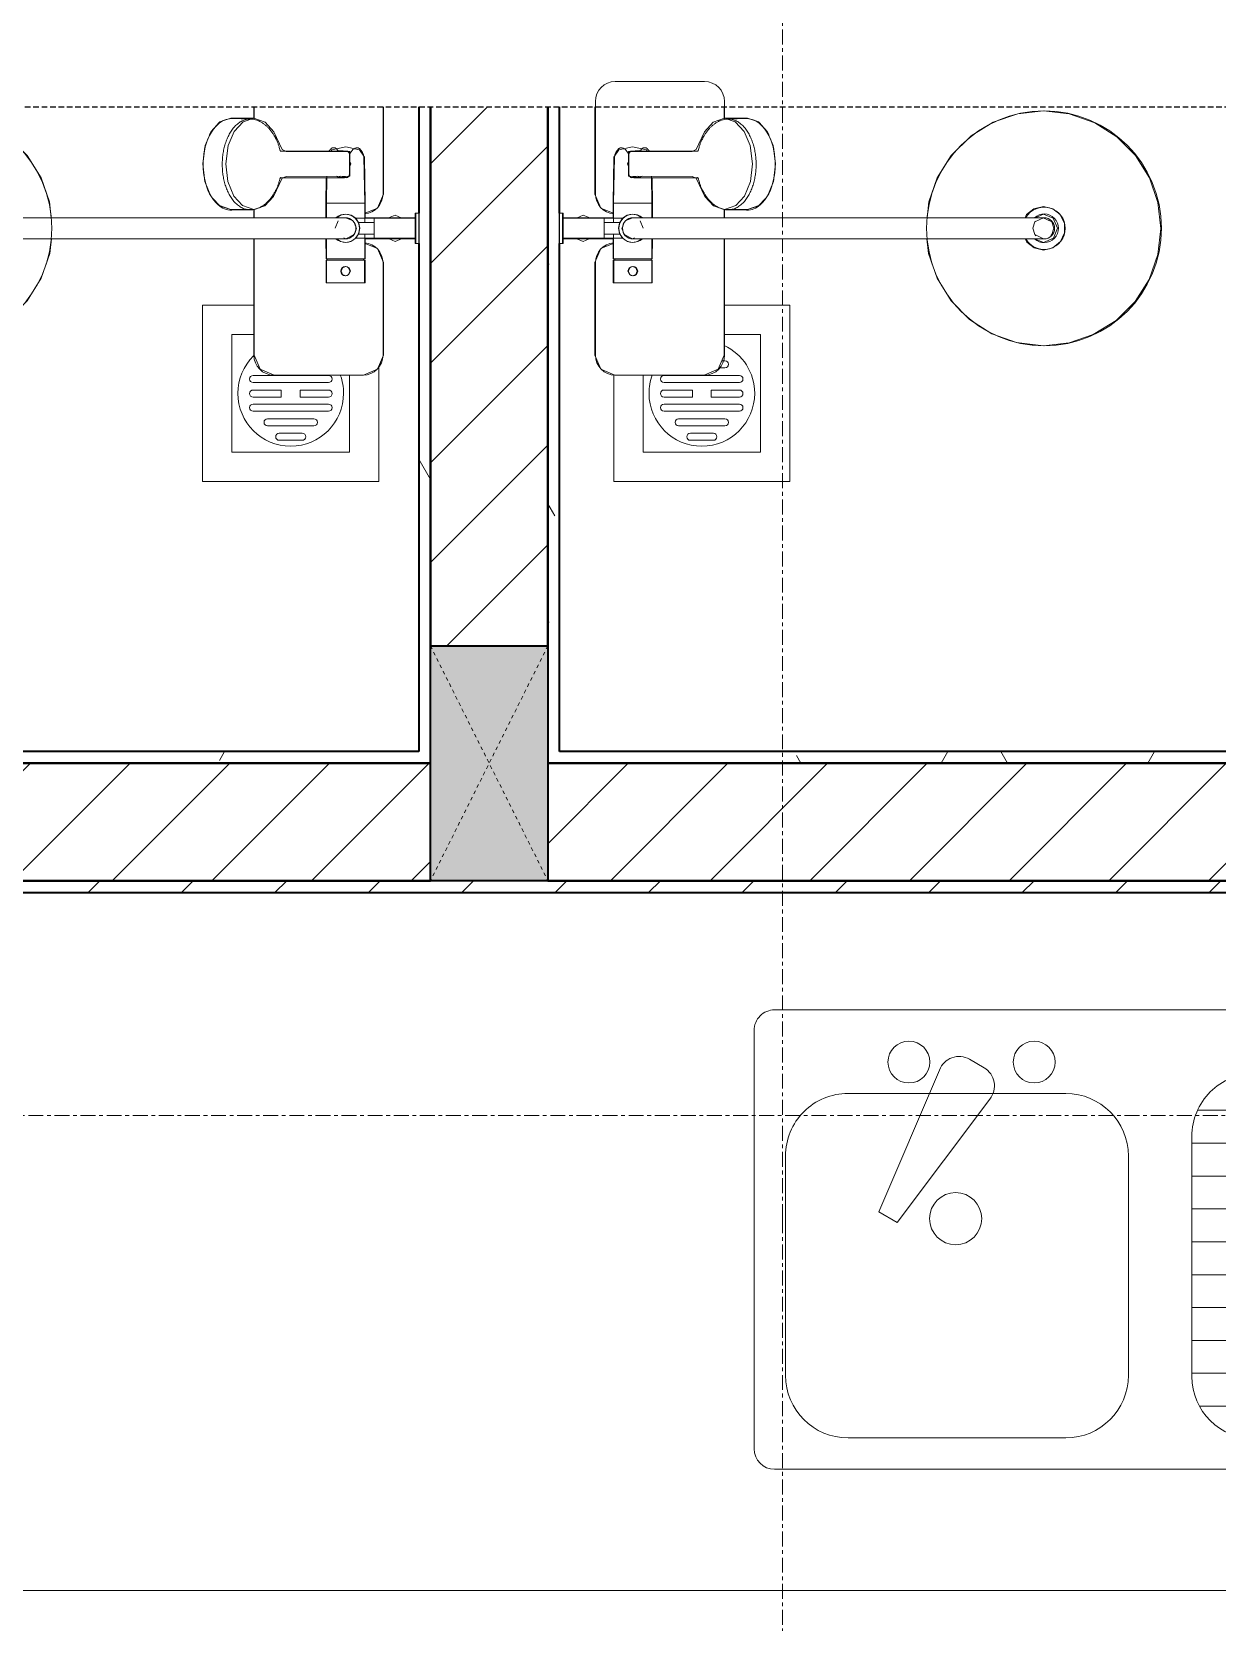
# Model space of a CAD drawing. Header units: millimetres. Extents: x 42313 to 135642, y -5392 to 75500.
# Drawn here: x 77156 to 78166, y 72606 to 73960 of the extents above; entities that cross this region are included whole.
import ezdxf

# ---------------------------------------------------------------- set-up
doc = ezdxf.new("R2010")
doc.units = ezdxf.units.MM
for name, pattern in [('Dash', [6, 3, -3]), ('Dash - Tight', [4.5, 3, -1.5]), ('Grid Line', [22.225, 12.7, -3.175, 3.175, -3.175]), ('Hidden', [7.14375, 4.7625, -2.38125])]:
    doc.linetypes.add(name, pattern=pattern)
for name, color, linetype, lineweight in [('0-2', 90, 'Continuous', 5), ('A-DETL-GENF-2', 92, 'Dash - Tight', 18), ('A-DETL-GENF-3', 92, 'Hidden', 25), ('A-WALL-2', 250, 'Continuous', 35), ('A-WALL-PATT-1', 7, 'Continuous', 18), ('A-WALL-PATT-3', 9, 'Continuous', 18), ('I-FURN', 30, 'Continuous', 18), ('I-FURN-1', 253, 'Continuous', 18), ('I-WALL-1', 250, 'Continuous', 35), ('M-EQPM', 50, 'Continuous', 18), ('M-EQPM-1', 7, 'Continuous', 18), ('P-SANR-FIXT', 6, 'Continuous', 18), ('S-COLS', 52, 'Continuous', 18), ('S-COLS-1', 9, 'Continuous', 18), ('S-COLS-2', 250, 'Continuous', 35), ('S-COLS-HDLN-1', 7, 'Dash', 18), ('S-GRID-1', 1, 'Grid Line', 9)]:
    doc.layers.add(name, color=color, linetype=linetype, lineweight=lineweight)
pattern_1 = [(0, (0, 0), (304.8, 76.2), [25.146, -203.454, 25.146, -203.454, -1219.2]), (0, (0, 0), (304.8, 76.2), [-457.2, 25.146, -432.054, 25.146, -203.454, -533.4]), (0, (0, 0), (304.8, 76.2), [-1143, 25.146, -127.254, 25.146, -355.854]), (120, (114.3, 38.1), (-218.391136, 225.86454), [25.146, -203.454, 25.146, -203.454, -1219.2]), (120, (114.3, 38.1), (-218.391136, 225.86454), [-457.2, 25.146, -432.054, 25.146, -203.454, -533.4]), (120, (114.3, 38.1), (-218.391136, 225.86454), [-1143, 25.146, -127.254, 25.146, -355.854]), (240, (152.4, 190.5), (-86.408864, -302.06454), [25.146, -203.454, 25.146, -203.454, -1219.2]), (240, (152.4, 190.5), (-86.408864, -302.06454), [-457.2, 25.146, -432.054, 25.146, -203.454, -533.4]), (240, (152.4, 190.5), (-86.408864, -302.06454), [-1143, 25.146, -127.254, 25.146, -355.854])]
pattern_2 = [(45, (0, 0), (-42.426407, 42.426407), [])]

# ---------------------------------------------------------------- blocks, each defined once
blk = doc.blocks.new('HE BEP A1 - HE BEP A 2-944694-TKCS_RAMP DỐC 1 - MẶT BẰNG TẦNG 1')
at = {"layer": 'I-FURN'}
for p, q in [((3700, 0), (662.4, 0)), ((1706.9, -103.2), (862.4, -103.2)), ((1724.4, -476.9), (1724.4, -120.7)), ((1459, -129.9), (1644.4, -129.9)), ((877.9, -156.9), (1345.2, -156.9)), ((871.5, -184.9), (1351.6, -184.9)), ((1351.6, -182.3), (1351.6, -386.8)), ((1405.6, -369.9), (1405.6, -183.2)), ((1697.8, -183.2), (1697.8, -369.9)), ((871.5, -212.9), (1351.6, -212.9)), ((871.5, -240.9), (1351.6, -240.9)), ((871.5, -268.9), (1351.6, -268.9)), ((871.5, -296.9), (1351.6, -296.9)), ((871.5, -324.9), (1351.6, -324.9)), ((1602.7, -313.4), (1523.8, -418.4)), ((1566.6, -443.1), (1618.1, -322.3)), ((1618.1, -322.3), (1602.7, -313.4)), ((871.5, -352.9), (1351.6, -352.9)), ((871.5, -380.9), (1351.6, -380.9)), ((876.4, -408.9), (1346.8, -408.9)), ((1644.4, -423.2), (1459, -423.2)), ((1541.1, -452.3), (1528.6, -445.1)), ((862.4, -494.4), (1706.9, -494.4))]:
    blk.add_line(p, q, dxfattribs=at)
for centre, radius in [((1552.8, -316.6), 22.2), ((1485.9, -449.9), 17.8), ((1592.6, -449.9), 17.8)]:
    blk.add_circle(centre, radius, dxfattribs=at)
for centre, radius, start, end in [((1706.9, -120.7), 17.5, 0, 90), ((1298.3, -182.3), 53.3, 0, 90), ((1459, -183.2), 53.3, 90, 180), ((1644.4, -183.2), 53.3, 0, 90), ((1459, -369.9), 53.3, 180, 270), ((1644.4, -369.9), 53.3, 270, 0), ((1298.3, -386.8), 53.3, 270, 0), ((1537.5, -429.7), 17.8, 140.5382, 240.0479), ((1549.9, -436.9), 17.8, 240.0479, 339.4621), ((1706.9, -476.9), 17.5, 270, 0)]:
    blk.add_arc(centre, radius, start, end, dxfattribs=at)
at = {"layer": 'I-FURN-1'}
blk.add_line((0, 0), (3700, 0), dxfattribs=at)
blk = doc.blocks.new('93925000_0001 - 93925000_top_dwg_93925000_T-V26-TKCS_RAMP DỐC 1 - MẶT BẰNG TẦNG 1')
at = {"layer": 'P-SANR-FIXT'}
for p, q in [((-29.3, -30.4), (-108, -30.4)), ((29.3, -30.4), (103.4, -30.4)), ((-125, -47.4), (-125, -123.4)), ((-46.3, -78.4), (-46.3, -46.7)), ((-27.2, -47.1), (-26.1, -47.1)), ((21.5, -45.9), (60.6, -46.7)), ((-9, -412.5), (-9, -62.5)), ((9, -62.5), (9, -412.5)), ((43, -64.7), (43, -117.7)), ((65.8, -117.7), (65.8, -64.7)), ((-27.2, -77.9), (-26.1, -77.9)), ((43, -78.7), (21.5, -79.2)), ((42.7, -117.9), (42.7, -117.9)), ((43.2, -117.6), (43.2, -117.5)), ((65.6, -117.5), (65.6, -117.6)), ((66.1, -117.9), (66.1, -117.9)), ((-108, -140.4), (-9, -140.4)), ((9, -140.4), (16.1, -140.4)), ((15.4, -159.1), (15.8, -143.3)), ((103.4, -140.4), (92.7, -140.4)), ((93, -143.3), (93.4, -159.1))]:
    blk.add_line(p, q, dxfattribs=at)
at = {"layer": 'P-SANR-FIXT', "flags": 128}
for points in [[(-45.8, -46.1), (-27.2, -46.1), (-27.2, -78.9), (-45.8, -78.9)], [(-26.1, -46), (-26.1, -78.9), (-9, -79)], [(21.5, -47.4), (21.5, -79.1), (9, -79)]]:
    blk.add_lwpolyline(points, dxfattribs=at)
at = {"layer": 'P-SANR-FIXT'}
for centre, radius in [((-36.5, -62.5), 3.95), ((0, -412.5), 100)]:
    blk.add_circle(centre, radius, dxfattribs=at)
for centre, radius, start, end in [((-108, -47.4), 17, 90, 180), ((-29.3, -47.4), 17, 4.7626, 90), ((29.3, -47.4), 17, 90, 175.2374), ((-45.8, -46.6), 0.5, 90, 180), ((0, -62.5), 12, 318.5904, 221.4096), ((0, -62.5), 9, 90, 180.0008), ((0, -62.5), 9, 360, 90), ((59.7, -57.1), 10.5, 38.6491, 85.492), ((45.7, -61.8), 2.59, 155.1929, 175.7071), ((45.9, -61.8), 2.75, 130.8294, 155.1929), ((46.1, -62.1), 3.08, 110.5459, 130.8294), ((54.4, -334.8), 275.9, 88.2683, 91.7343), ((-11.1, -67.1), 76.9, 1.7693, 4.1075), ((-45.8, -78.4), 0.5, 180, 270), ((65.2, -72.4), 3.46, 323.2522, 79.3541), ((51, -158.7), 41.5, 117.0276, 119.7085), ((52.2, -161.1), 44.1, 113.3199, 117.0258), ((51.7, -159.9), 42.8, 109.7779, 113.2977), ((52.5, -162.2), 45.2, 106.1472, 109.7766), ((53.2, -164.5), 47.7, 103.9355, 106.1665), ((39.1, -108.2), 10.4, 284.3956, 285.5116), ((40.8, -114.2), 4.19, 285.5116, 289.9665), ((40.2, -112.5), 6, 289.9665, 292.7061), ((41.4, -115.3), 2.96, 292.7061, 296.5405), ((41.3, -115.1), 3.16, 296.9591, 300.8286), ((41.8, -115.8), 2.26, 300.8286, 305.287), ((42.1, -116.4), 1.64, 305.287, 309.9326), ((42.6, -116.9), 0.906, 309.9326, 315.24), ((66.5, -116.6), 1.39, 229.6335, 235.1234), ((66.3, -116.8), 1.08, 225.1702, 229.6335), ((67.3, -115.4), 2.79, 235.1234, 238.7439), ((67.2, -115.6), 2.6, 238.7439, 243.4573), ((67.8, -114.4), 3.89, 243.9189, 246.8313), ((68.1, -113.8), 4.52, 246.843, 250.4792), ((68.3, -113.2), 5.24, 250.478, 254.0406), ((68.5, -112.7), 5.75, 254.0357, 256.0561), ((55.4, -165.2), 48.4, 73.8659, 76.0481), ((56.2, -162.4), 45.5, 70.241, 73.86), ((57.4, -159.2), 42.1, 66.6693, 70.2637), ((56.5, -161.3), 44.3, 62.9815, 66.6728), ((58, -158.4), 41.1, 60.2783, 62.9855), ((-108, -123.4), 17, 180, 270), ((37.1, -144.9), 21.6, 151.4775, 157.9654), ((39.3, -146.1), 24, 145.4892, 151.4815), ((41.5, -147.6), 26.8, 139.9517, 145.4927), ((43.6, -149.4), 29.5, 134.7867, 139.9744), ((46.2, -152), 33.2, 130.0223, 134.7808), ((47.7, -153.8), 35.5, 125.4414, 130.0144), ((49.9, -156.8), 39.2, 121.1773, 125.4365), ((50.6, -157.9), 40.5, 119.697, 121.1761), ((57.7, -158.9), 41.7, 58.8444, 60.2824), ((59.2, -156.4), 38.7, 54.5377, 58.8482), ((60.9, -154), 35.8, 50.0034, 54.5405), ((62.8, -151.7), 32.8, 45.1921, 50.0042), ((65, -149.6), 29.8, 40.0487, 45.1896), ((87.6, -128.4), 1.5, 180, 187.5386), ((87.6, -128.4), 1.5, 258.6057, 270), ((67.2, -147.7), 26.8, 34.5125, 40.0422), ((69.4, -146.2), 24.2, 28.5363, 34.4919), ((73.8, -143.9), 19.2, 21.6374, 28.9183), ((32.6, -143.6), 16.9, 172.414, 179.1297), ((33.7, -143.7), 17.9, 164.9525, 172.4168), ((35.2, -144.2), 19.5, 157.9614, 164.9563), ((71.2, -145), 22.1, 15.4436, 21.6374), ((76.8, -143.4), 16.2, 7.1859, 15.4436), ((73.9, -143.8), 19.1, 1.2699, 7.1859), ((32.7, -159), 17.3, 181.3198, 222.2619), ((76, -159), 17.4, 317.3098, 358.6393), ((54.2, -123), 60.6, 259.1395, 270.1494), ((54.2, -119.5), 64.1, 270.1494, 280.3637), ((0, -412.5), 18, 120.2491, 59.7509), ((0, -412.5), 12.2, 137.7946, 42.2054), ((0, -412.5), 9, 180, 0)]:
    blk.add_arc(centre, radius, start, end, dxfattribs=at)
for points, degree in [([(-12.9, 0), (-12.9, -1.5), (-12.9, -3)], 2), ([(12.9, 0), (0, 0), (-12.8, 0)], 2), ([(12.8, 0), (12.9, 0), (12.9, 0)], 2), ([(12.9, 0), (12.9, -1.5), (12.9, -3)], 2), ([(-12.9, -3), (0, -3), (12.8, -3)], 2), ([(-12.8, -3), (-12.9, -3), (-12.9, -3)], 2), ([(-8.5, -3.8), (-8.5, -20.9), (-8.5, -38)], 2), ([(8.5, -3.8), (8.5, -20.9), (8.5, -38)], 2), ([(-8.5, -38), (0, -38), (8.5, -38)], 2), ([(-5, -38), (-5, -44.8), (-5, -51.6)], 2), ([(5, -38), (5, -44.8), (5, -51.6)], 2), ([(-5, -46), (-15.5, -46), (-26.1, -46)], 2), ([(5, -46), (13.3, -46), (21.5, -46)], 2), ([(43.2, -61.6), (43.1, -62.2), (43.3, -62.8), (43, -63.5), (43, -64.1), (43, -64.7)], 5), ([(46.1, -59), (45.8, -59), (45.6, -59), (45.4, -59.1), (45.2, -59.1), (45, -59.2)], 5), ([(65.6, -61.6), (65.6, -60.8), (65.5, -60), (64.3, -59), (63.5, -59), (62.7, -59)], 5), ([(42.8, -182.5), (33, -180.6), (24.7, -176.4), (19.9, -170.7)], 3), ([(88.8, -170.8), (83.9, -176.5), (75.6, -180.7), (65.8, -182.5)], 3)]:
    blk.add_open_spline(points, degree=degree, dxfattribs=at)
for points, weights in [([(-9.3, -3), (-8.5, -3), (-8.5, -3.8)], [1, 0.707106775639, 1]), ([(9.3, -3), (8.5, -3), (8.5, -3.8)], [1, 0.707106765177, 1]), ([(21.5, -45.9), (21.5, -45.7), (21.5, -47.4)], [0.874147445041, 0.908470869121, 1]), ([(67.9, -74.4), (66.9, -75.7), (65.8, -76.4)], [1, 0.991614392871, 1]), ([(54.4, -167.3), (15.8, -167.3), (15.8, -143.6)], [1, 0.707106781187, 1]), ([(93, -143.6), (93, -167.3), (54.4, -167.3)], [1, 0.707106781187, 1])]:
    blk.add_rational_spline(points, weights, degree=2, dxfattribs=at)
blk.add_open_spline([(68, -50.6), (68.4, -51.1), (68.6, -51.7), (68.7, -53.5), (68.2, -54.7), (66.1, -57), (64.6, -58.1), (62.7, -59)], degree=3, knots=[0.3623591, 0.3623591, 0.3623591, 0.3623591, 0.4991435, 0.4991435, 0.7494159, 0.7494159, 0.9564651, 0.9564651, 0.9564651, 0.9564651], dxfattribs=at)
blk = doc.blocks.new('93925000_0001 - 93925000_top_dwg-V27-TKCS_RAMP DỐC 1 - MẶT BẰNG TẦNG 1')
blk.add_blockref('93925000_0001 - 93925000_top_dwg_93925000_T-V26-TKCS_RAMP DỐC 1 - MẶT BẰNG TẦNG 1', (0, 0))
blk = doc.blocks.new('93925000_0001 - 93925000_3D_low_dwg-V28-TKCS_RAMP DỐC 1 - MẶT BẰNG TẦNG 1')
at = {"layer": 'P-SANR-FIXT'}
for p, q in [((-13, 0.4), (-12.1, 0.4)), ((-13, 0.4), (-12.1, 0.4)), ((-13, -2.4), (-13, 0.4)), ((-12.1, 0.4), (-9.1, 0.4)), ((-9.1, 0.4), (-5, 0.4)), ((-5, 0.4), (0, 0.4)), ((0, 0.4), (5.1, 0.4)), ((5.1, 0.4), (9, 0.4)), ((9, 0.4), (12, 0.4)), ((12, 0.4), (13, 0.4)), ((13, 0.4), (12, 0.4)), ((13, -2.4), (13, 0.4)), ((-12.1, -2.4), (-13, -2.4)), ((-13, -2.4), (-12.1, -2.4)), ((-9.1, -2.4), (-12.1, -2.4)), ((-5, -2.4), (-9.1, -2.4)), ((-8.9, -45.6), (-8.9, -2.4)), ((-8.5, -53.6), (-8.5, -2.4)), ((0, -2.4), (-5, -2.4)), ((5.1, -2.4), (0, -2.4)), ((5.1, -2.4), (9, -2.4)), ((8.5, -2.4), (8.5, -53.6)), ((8.9, -2.4), (8.9, -45.6)), ((9, -2.4), (12, -2.4)), ((13, -2.4), (11.6, -2.4)), ((12, -2.4), (13, -2.4)), ((-11.1, -20.1), (-8.9, -14.6)), ((-8.9, -25.2), (-11.1, -20.1)), ((11.1, -20.1), (8.9, -15)), ((8.9, -25.6), (11.1, -20.1)), ((-125, -47), (-120, -35)), ((-120, -35), (-125, -47)), ((-120, -35), (-108, -30)), ((-108, -30), (-120, -35)), ((-108, -30), (-29.2, -30)), ((-29.2, -30), (-108, -30)), ((-29.2, -30), (-17.2, -35)), ((-17.2, -35), (-29.2, -30)), ((-17.2, -35), (-12.8, -45.6)), ((-12.8, -45.6), (-17.2, -35)), ((17.2, -35), (12.8, -45.6)), ((12.8, -45.6), (17.2, -35)), ((17.2, -35), (29.2, -30)), ((17.2, -35), (29.2, -30)), ((29.2, -30), (103.4, -30)), ((103.4, -30), (29.2, -30)), ((-125, -123), (-125, -47)), ((-125, -47), (-125, -123)), ((-46.3, -45.7), (-27.2, -45.6)), ((-46.3, -46.9), (-46.3, -45.7)), ((-46.3, -45.7), (-46.3, -46.9)), ((-46.3, -50.5), (-46.3, -46.9)), ((-46.3, -50.5), (-46.3, -56.1)), ((-27.2, -46.8), (-27.2, -45.6)), ((-27.2, -46.8), (-27.2, -50.4)), ((-27.2, -56), (-27.2, -50.4)), ((-26.1, -46.8), (-26.1, -45.6)), ((-8.5, -45.6), (-26.1, -45.6)), ((-26.1, -46.8), (-26.1, -50.4)), ((-26.1, -56), (-26.1, -50.4)), ((-8.5, -53.6), (-11.2, -57.7)), ((-8.5, -53.6), (-11.2, -57.7)), ((-4.4, -50.9), (-8.5, -53.6)), ((-4.4, -50.9), (-8.5, -53.6)), ((0, -53.1), (-5.4, -54.9)), ((-4.6, -51), (-4.4, -50.9)), ((0, -50.1), (-4.4, -50.9)), ((4.4, -50.9), (0, -50.1)), ((2.9, -54.3), (0, -53.1)), ((4.4, -50.9), (4.6, -51)), ((4.4, -50.9), (8.5, -53.6)), ((4.4, -50.9), (8.5, -53.6)), ((21.5, -45.6), (8.5, -45.6)), ((11.1, -57.5), (8.5, -53.6)), ((11.2, -57.7), (8.5, -53.6)), ((11.2, -57.7), (8.5, -53.6)), ((21.5, -45.6), (60.6, -46.1)), ((21.5, -46.8), (21.5, -45.6)), ((21.5, -46.8), (21.5, -50.4)), ((21.5, -56), (21.5, -50.4)), ((60.6, -46.1), (66.7, -50.3)), ((66.7, -50.3), (69.5, -62.1)), ((-46.3, -56.1), (-46.3, -62.1)), ((-46.3, -68.1), (-46.3, -62.1)), ((-40.5, -62.1), (-39.4, -59.4)), ((-40.5, -62.1), (-39.3, -64.9)), ((-36.6, -58.1), (-39.4, -59.4)), ((-36.5, -66.1), (-39.3, -64.9)), ((-36.6, -58.1), (-33.6, -59.3)), ((-33.6, -64.8), (-36.5, -66.1)), ((-33.6, -59.3), (-32.5, -62.1)), ((-33.6, -64.8), (-32.5, -62.1)), ((-27.2, -62.1), (-27.2, -56)), ((-27.2, -68.2), (-27.2, -62.1)), ((-26.1, -62.1), (-26.1, -56)), ((-26.1, -68.2), (-26.1, -62.1)), ((-11.1, -57.5), (-12, -62.1)), ((-11.2, -57.7), (-12, -62.1)), ((-12, -62.1), (-11.2, -66.5)), ((-12, -62.1), (-11.2, -66.5)), ((-11.1, -57.5), (-11.2, -57.7)), ((-11.1, -66.7), (-11.2, -66.5)), ((-11.2, -66.5), (-9, -69.8)), ((-11.1, -66.7), (-9, -69.9)), ((-5.4, -54.9), (-9, -62.1)), ((-9, -62.1), (-8.1, -63.8)), ((-9, -62.1), (-9, -66.3)), ((-9, -79.5), (-9, -66.3)), ((-6.3, -55.7), (-5.4, -54.9)), ((9, -62.1), (6.4, -55.7)), ((9, -62.1), (9, -66.5)), ((9, -79.6), (9, -66.5)), ((9, -69.8), (11.2, -66.5)), ((9, -69.8), (11.2, -66.5)), ((9, -69.8), (11.1, -66.7)), ((11.1, -57.5), (11.2, -57.7)), ((11.1, -66.7), (12, -62.1)), ((11.1, -66.7), (11.2, -66.5)), ((12, -62.1), (11.2, -57.7)), ((12, -62.1), (11.2, -57.7)), ((11.2, -66.5), (12, -62.1)), ((21.5, -62.1), (21.5, -56)), ((21.5, -68.2), (21.5, -62.1)), ((43.3, -68.3), (43.8, -62.2)), ((43.3, -68.3), (44.3, -66.3)), ((44.3, -58.6), (44.2, -112.9)), ((65.4, -58.6), (44.3, -58.6)), ((52.7, -58.6), (54.8, -57.9)), ((54.8, -57.9), (56.9, -58.6)), ((65.4, -58.6), (65.4, -112.9)), ((66.3, -68.3), (65.4, -66.3)), ((66.3, -68.3), (65.7, -60.4)), ((66.7, -73.9), (69.5, -62.1)), ((-46.3, -73.7), (-46.3, -68.1)), ((-46.3, -77.3), (-46.3, -73.7)), ((-46.3, -78.5), (-46.3, -77.3)), ((-46.3, -78.5), (-27.2, -78.6)), ((-27.2, -73.8), (-27.2, -68.2)), ((-27.2, -77.4), (-27.2, -73.8)), ((-27.2, -78.6), (-27.2, -77.4)), ((-26.1, -73.8), (-26.1, -68.2)), ((-26.1, -77.4), (-26.1, -73.8)), ((-26.1, -78.6), (-26.1, -77.4)), ((-26.1, -78.6), (-9, -78.6)), ((-9, -79.5), (-9, -94.5)), ((6.4, -68.5), (0, -71.1)), ((9, -78.6), (21.5, -78.6)), ((9, -79.6), (9, -94.6)), ((21.5, -73.8), (21.5, -68.2)), ((21.5, -77.4), (21.5, -73.8)), ((21.5, -78.6), (21.5, -77.4)), ((21.5, -78.6), (44.3, -78.3)), ((44.3, -70.3), (43.3, -68.3)), ((65.4, -70.2), (66.3, -68.3)), ((65.4, -74.7), (66.7, -73.9)), ((-9, -94.5), (-9, -122.1)), ((9, -94.6), (9, -122.1)), ((42.7, -116.4), (27.2, -123.6)), ((44.2, -112.9), (42.7, -116.4)), ((65.4, -112.9), (67, -116.4)), ((67, -116.4), (82.2, -123.4)), ((-120, -135), (-125, -123)), ((-125, -123), (-120, -135)), ((-108, -140), (-120, -135)), ((-120, -135), (-108, -140)), ((-9, -122.1), (-9, -352.1)), ((9, -352.1), (9, -122.1)), ((16, -140.4), (19, -131.1)), ((27.2, -123.6), (19, -131.1)), ((82.2, -123.4), (90.4, -130.7)), ((90.4, -130.7), (93.7, -140.4)), ((-9, -140), (-108, -140)), ((-108, -140), (-9, -140)), ((16.1, -140), (9, -140)), ((9, -140), (16.1, -140)), ((16, -140.4), (16, -160.1)), ((19.3, -150.1), (16, -140.4)), ((90.7, -149.6), (93.7, -140.4)), ((103.4, -140), (93.6, -140)), ((93.6, -140), (103.4, -140)), ((93.7, -140.4), (93.7, -160.1)), ((16, -160.1), (18.8, -169)), ((19.3, -169.7), (16, -160.1)), ((27.5, -157.3), (19.3, -150.1)), ((27.5, -157.3), (39.8, -162.4)), ((39.8, -162.4), (54.8, -164.2)), ((70.6, -162.2), (54.8, -164.2)), ((70.6, -162.2), (82.5, -157.2)), ((90.7, -149.6), (82.5, -157.2)), ((93.7, -160.1), (90.7, -169.3)), ((25.5, -175.3), (19.3, -169.7)), ((27.2, -176.8), (25.5, -175.3)), ((90.7, -169.3), (82.5, -176.8)), ((90.6, -169.4), (86.7, -172.9)), ((39.8, -182), (27.5, -177)), ((39.6, -182), (54.8, -183.9)), ((39.8, -182), (54.8, -183.9)), ((54.8, -183.9), (70.6, -181.9)), ((54.8, -183.9), (69.3, -182.2)), ((82.5, -176.8), (70.6, -181.9)), ((82.2, -177), (79.6, -178.1)), ((-42.5, -321.4), (-61.8, -333.3)), ((-21.4, -314.2), (-42.5, -321.4)), ((-9, -312.8), (-21.4, -314.2)), ((22.5, -314.4), (9, -312.9)), ((43, -321.6), (22.5, -314.4)), ((61.9, -333.3), (43, -321.6)), ((-61.8, -333.3), (-77.7, -348.9)), ((78.8, -350.3), (61.9, -333.3)), ((-77.7, -348.9), (-89.8, -367.9)), ((90.5, -369.3), (78.8, -350.3)), ((-9, -374.4), (-9, -352.1)), ((9, -374.3), (9, -352.1)), ((-89.8, -367.9), (-97.3, -388.9)), ((-9, -394.7), (-9, -374.4)), ((9, -394.5), (9, -374.3)), ((97.6, -390.1), (90.5, -369.3)), ((-97.3, -388.9), (-100, -411.9)), ((100, -411.9), (97.6, -390.1)), ((-16.7, -404), (-18.5, -411.9)), ((-11.8, -397.7), (-16.7, -404)), ((-12, -411.9), (-9, -404.4)), ((-9, -396.3), (-11.8, -397.7)), ((-9, -394.7), (-9, -407.6)), ((-5.4, -404.7), (-9, -411.9)), ((-5.4, -404.7), (-6.3, -405.5)), ((-5.4, -404.7), (0, -402.9)), ((5.4, -404.7), (0, -402.9)), ((9, -411.9), (5.4, -404.7)), ((5.4, -404.7), (6.2, -405.4)), ((9, -394.5), (9, -407.4)), ((11.7, -397.6), (9, -396.3)), ((12, -411.9), (9, -404.9)), ((11.7, -397.6), (16.7, -403.7)), ((11.7, -397.6), (16.7, -403.7)), ((16.7, -403.7), (18.5, -411.9)), ((16.7, -403.7), (18.5, -411.9)), ((-100, -411.9), (-97.6, -433.8)), ((-18.5, -411.9), (-18.5, -411.9)), ((-18.5, -411.9), (-16.5, -420.1)), ((-8.3, -420.6), (-12, -411.9)), ((-9, -407.6), (-9, -411.9)), ((-9, -411.9), (-9, -411.9)), ((-5.4, -419.1), (-6.2, -418.4)), ((0, -420.9), (-5.4, -419.1)), ((0, -420.9), (-5.4, -419.1)), ((5.4, -419.1), (0, -420.9)), ((5.4, -419.1), (0, -420.9)), ((5.4, -419.1), (9, -411.6)), ((5.4, -419.1), (9, -411.9)), ((6.2, -418.4), (5.4, -419.1)), ((8.7, -420.2), (12, -411.9)), ((9, -411.9), (9, -407.4)), ((9, -411.6), (9, -411.9)), ((18.5, -411.9), (16.5, -420.1)), ((18.5, -411.9), (18.5, -411.9)), ((100, -411.9), (97.5, -433.9)), ((-16.5, -420.1), (-11.3, -426.5)), ((-11.3, -426.5), (-3.9, -430)), ((0, -423.9), (-8.3, -420.6)), ((-3.9, -430), (4.1, -429.9)), ((8.7, -420.2), (0, -423.9)), ((4.1, -429.9), (11.7, -426.2)), ((16.5, -420.1), (11.7, -426.2)), ((-97.6, -433.8), (-90.5, -454.4)), ((89.8, -455.8), (97.5, -433.9)), ((-90.5, -454.4), (-78.4, -473.9)), ((78, -474.5), (89.8, -455.8)), ((-78.4, -473.9), (-62.2, -490.2)), ((61.9, -490.4), (78, -474.5)), ((-62.2, -490.2), (-43.5, -501.9)), ((42.9, -502.2), (61.9, -490.4)), ((-43.5, -501.9), (-22.2, -509.4)), ((-22.2, -509.4), (-0.1, -511.9)), ((-0.1, -511.9), (22.1, -509.4)), ((22.1, -509.4), (42.9, -502.2))]:
    blk.add_line(p, q, dxfattribs=at)
blk = doc.blocks.new('93925000_0001 - FMM 93925000-V29-TKCS_RAMP DỐC 1 - MẶT BẰNG TẦNG 1')
at = {"extrusion": (0, 0, -1), "zscale": -1, "rotation": 180}
for name in ['93925000_0001 - 93925000_top_dwg-V27-TKCS_RAMP DỐC 1 - MẶT BẰNG TẦNG 1', '93925000_0001 - 93925000_3D_low_dwg-V28-TKCS_RAMP DỐC 1 - MẶT BẰNG TẦNG 1']:
    blk.add_blockref(name, (0, 0), dxfattribs=at)
blk = doc.blocks.new('93925000_0001 - 93925000_top_dwg_93925000_T-348115-TKCS_RAMP DỐC 1 - MẶT BẰNG TẦNG 1')
at = {"layer": 'P-SANR-FIXT'}
for p, q in [((-29.3, -30.4), (-108, -30.4)), ((29.3, -30.4), (108, -30.4)), ((-125, -47.4), (-125, -123.4)), ((-46.3, -78.4), (-46.3, -46.7)), ((-27.2, -47.1), (-26.1, -47.1)), ((21.5, -45.9), (60.6, -46.7)), ((125, -47.4), (125, -123.4)), ((-9, -412.5), (-9, -62.5)), ((9, -62.5), (9, -412.5)), ((43, -64.7), (43, -117.7)), ((65.8, -117.7), (65.8, -64.7)), ((-27.2, -77.9), (-26.1, -77.9)), ((43, -78.7), (21.5, -79.2)), ((42.7, -117.9), (42.7, -117.9)), ((43.2, -117.6), (43.2, -117.5)), ((65.6, -117.5), (65.6, -117.6)), ((66.1, -117.9), (66.1, -117.9)), ((-108, -140.4), (-9, -140.4)), ((9, -140.4), (16.1, -140.4)), ((15.4, -159.1), (15.8, -143.3)), ((108, -140.4), (92.7, -140.4)), ((93, -143.3), (93.4, -159.1))]:
    blk.add_line(p, q, dxfattribs=at)
at = {"layer": 'P-SANR-FIXT', "flags": 128}
for points in [[(-45.8, -46.1), (-27.2, -46.1), (-27.2, -78.9), (-45.8, -78.9)], [(-26.1, -46), (-26.1, -78.9), (-9, -79)], [(21.5, -47.4), (21.5, -79.1), (9, -79)]]:
    blk.add_lwpolyline(points, dxfattribs=at)
at = {"layer": 'P-SANR-FIXT'}
for centre, radius in [((-36.5, -62.5), 3.95), ((0, -412.5), 100)]:
    blk.add_circle(centre, radius, dxfattribs=at)
for centre, radius, start, end in [((-108, -47.4), 17, 90, 180), ((-29.3, -47.4), 17, 4.7626, 90), ((29.3, -47.4), 17, 90, 175.2374), ((108, -47.4), 17, 360, 90), ((-45.8, -46.6), 0.5, 90, 180), ((0, -62.5), 12, 318.5904, 221.4096), ((0, -62.5), 9, 90, 180.0008), ((0, -62.5), 9, 360, 90), ((59.7, -57.1), 10.5, 38.6491, 85.492), ((45.7, -61.8), 2.59, 155.1929, 175.7071), ((45.9, -61.8), 2.75, 130.8294, 155.1929), ((46.1, -62.1), 3.08, 110.5459, 130.8294), ((54.4, -334.8), 275.9, 88.2683, 91.7343), ((-11.1, -67.1), 76.9, 1.7693, 4.1075), ((-45.8, -78.4), 0.5, 180, 270), ((65.2, -72.4), 3.46, 323.2522, 79.3541), ((51, -158.7), 41.5, 117.0276, 119.7085), ((52.2, -161.1), 44.1, 113.3199, 117.0258), ((51.7, -159.9), 42.8, 109.7779, 113.2977), ((52.5, -162.2), 45.2, 106.1472, 109.7766), ((53.2, -164.5), 47.7, 103.9355, 106.1665), ((39.1, -108.2), 10.4, 284.3956, 285.5116), ((40.8, -114.2), 4.19, 285.5116, 289.9665), ((40.2, -112.5), 6, 289.9665, 292.7061), ((41.4, -115.3), 2.96, 292.7061, 296.5405), ((41.3, -115.1), 3.16, 296.9591, 300.8286), ((41.8, -115.8), 2.26, 300.8286, 305.287), ((42.1, -116.4), 1.64, 305.287, 309.9326), ((42.6, -116.9), 0.906, 309.9326, 315.24), ((66.5, -116.6), 1.39, 229.6335, 235.1234), ((66.3, -116.8), 1.08, 225.1702, 229.6335), ((67.3, -115.4), 2.79, 235.1234, 238.7439), ((67.2, -115.6), 2.6, 238.7439, 243.4573), ((67.8, -114.4), 3.89, 243.9189, 246.8313), ((68.1, -113.8), 4.52, 246.843, 250.4792), ((68.3, -113.2), 5.24, 250.478, 254.0406), ((68.5, -112.7), 5.75, 254.0357, 256.0561), ((55.4, -165.2), 48.4, 73.8659, 76.0481), ((56.2, -162.4), 45.5, 70.241, 73.86), ((57.4, -159.2), 42.1, 66.6693, 70.2637), ((56.5, -161.3), 44.3, 62.9815, 66.6728), ((58, -158.4), 41.1, 60.2783, 62.9855), ((-108, -123.4), 17, 180, 270), ((37.1, -144.9), 21.6, 151.4775, 157.9654), ((39.3, -146.1), 24, 145.4892, 151.4815), ((41.5, -147.6), 26.8, 139.9517, 145.4927), ((43.6, -149.4), 29.5, 134.7867, 139.9744), ((46.2, -152), 33.2, 130.0223, 134.7808), ((47.7, -153.8), 35.5, 125.4414, 130.0144), ((49.9, -156.8), 39.2, 121.1773, 125.4365), ((50.6, -157.9), 40.5, 119.697, 121.1761), ((57.7, -158.9), 41.7, 58.8444, 60.2824), ((59.2, -156.4), 38.7, 54.5377, 58.8482), ((60.9, -154), 35.8, 50.0034, 54.5405), ((62.8, -151.7), 32.8, 45.1921, 50.0042), ((65, -149.6), 29.8, 40.0487, 45.1896), ((87.6, -128.4), 1.5, 180, 187.5386), ((87.6, -128.4), 1.5, 258.6057, 270), ((67.2, -147.7), 26.8, 34.5125, 40.0422), ((69.4, -146.2), 24.2, 28.5363, 34.4919), ((73.8, -143.9), 19.2, 21.6374, 28.9183), ((108, -123.4), 17, 270, 360), ((32.6, -143.6), 16.9, 172.414, 179.1297), ((33.7, -143.7), 17.9, 164.9525, 172.4168), ((35.2, -144.2), 19.5, 157.9614, 164.9563), ((71.2, -145), 22.1, 15.4436, 21.6374), ((76.8, -143.4), 16.2, 7.1859, 15.4436), ((73.9, -143.8), 19.1, 1.2699, 7.1859), ((32.7, -159), 17.3, 181.3198, 222.2619), ((76, -159), 17.4, 317.3098, 358.6393), ((54.2, -123), 60.6, 259.1395, 270.1494), ((54.2, -119.5), 64.1, 270.1494, 280.3637), ((0, -412.5), 18, 120.2491, 59.7509), ((0, -412.5), 12.2, 137.7946, 42.2054), ((0, -412.5), 9, 180, 0)]:
    blk.add_arc(centre, radius, start, end, dxfattribs=at)
for points, degree in [([(-12.9, 0), (-12.9, -1.5), (-12.9, -3)], 2), ([(12.9, 0), (0, 0), (-12.8, 0)], 2), ([(12.8, 0), (12.9, 0), (12.9, 0)], 2), ([(12.9, 0), (12.9, -1.5), (12.9, -3)], 2), ([(-12.9, -3), (0, -3), (12.8, -3)], 2), ([(-12.8, -3), (-12.9, -3), (-12.9, -3)], 2), ([(-8.5, -3.8), (-8.5, -20.9), (-8.5, -38)], 2), ([(8.5, -3.8), (8.5, -20.9), (8.5, -38)], 2), ([(-8.5, -38), (0, -38), (8.5, -38)], 2), ([(-5, -38), (-5, -44.8), (-5, -51.6)], 2), ([(5, -38), (5, -44.8), (5, -51.6)], 2), ([(-5, -46), (-15.5, -46), (-26.1, -46)], 2), ([(5, -46), (13.3, -46), (21.5, -46)], 2), ([(43.2, -61.6), (43.1, -62.2), (43.3, -62.8), (43, -63.5), (43, -64.1), (43, -64.7)], 5), ([(46.1, -59), (45.8, -59), (45.6, -59), (45.4, -59.1), (45.2, -59.1), (45, -59.2)], 5), ([(65.6, -61.6), (65.6, -60.8), (65.5, -60), (64.3, -59), (63.5, -59), (62.7, -59)], 5), ([(42.8, -182.5), (33, -180.6), (24.7, -176.4), (19.9, -170.7)], 3), ([(88.8, -170.8), (83.9, -176.5), (75.6, -180.7), (65.8, -182.5)], 3)]:
    blk.add_open_spline(points, degree=degree, dxfattribs=at)
for points, weights in [([(-9.3, -3), (-8.5, -3), (-8.5, -3.8)], [1, 0.707106775639, 1]), ([(9.3, -3), (8.5, -3), (8.5, -3.8)], [1, 0.707106765177, 1]), ([(21.5, -45.9), (21.5, -45.7), (21.5, -47.4)], [0.874147445041, 0.908470869121, 1]), ([(67.9, -74.4), (66.9, -75.7), (65.8, -76.4)], [1, 0.991614392871, 1]), ([(54.4, -167.3), (15.8, -167.3), (15.8, -143.6)], [1, 0.707106781187, 1]), ([(93, -143.6), (93, -167.3), (54.4, -167.3)], [1, 0.707106781187, 1])]:
    blk.add_rational_spline(points, weights, degree=2, dxfattribs=at)
blk.add_open_spline([(68, -50.6), (68.4, -51.1), (68.6, -51.7), (68.7, -53.5), (68.2, -54.7), (66.1, -57), (64.6, -58.1), (62.7, -59)], degree=3, knots=[0.3623591, 0.3623591, 0.3623591, 0.3623591, 0.4991435, 0.4991435, 0.7494159, 0.7494159, 0.9564651, 0.9564651, 0.9564651, 0.9564651], dxfattribs=at)
blk = doc.blocks.new('93925000_0001 - 93925000_top_dwg-348114-TKCS_RAMP DỐC 1 - MẶT BẰNG TẦNG 1')
blk.add_blockref('93925000_0001 - 93925000_top_dwg_93925000_T-348115-TKCS_RAMP DỐC 1 - MẶT BẰNG TẦNG 1', (0, 0))
blk = doc.blocks.new('93925000_0001 - FMM 93925000-V30-TKCS_RAMP DỐC 1 - MẶT BẰNG TẦNG 1')
for name in ['93925000_0001 - 93925000_3D_low_dwg-V28-TKCS_RAMP DỐC 1 - MẶT BẰNG TẦNG 1', '93925000_0001 - 93925000_top_dwg-348114-TKCS_RAMP DỐC 1 - MẶT BẰNG TẦNG 1']:
    blk.add_blockref(name, (0, 0))
blk = doc.blocks.new('THU NUOC - THU NUOC-V31-TKCS_RAMP DỐC 1 - MẶT BẰNG TẦNG 1')
at = {"layer": 'M-EQPM-1'}
for p, q in [((-66.3, 70.6), (-66.3, -79.4)), ((83.7, 70.6), (-66.3, 70.6)), ((83.7, -20.3), (83.7, 70.6)), ((58.7, 45.6), (-41.3, 45.6)), ((-41.3, 45.6), (-41.3, -54.4)), ((58.7, -19.9), (58.7, 45.6)), ((-1.1, 35.6), (18.5, 35.6)), ((18.5, 29.6), (-1.1, 29.6)), ((-11, 23.3), (28.5, 23.3)), ((28.5, 17.3), (-11, 17.3)), ((-23.3, 10.8), (40.9, 10.8)), ((40.9, 4.8), (-23.3, 4.8)), ((-23.3, -1.2), (0.7, -1.2)), ((0.7, -7.2), (-23.3, -7.2)), ((0.7, -1.2), (0.7, -7.2)), ((16.7, -1.2), (40.9, -1.2)), ((16.7, -7.2), (16.7, -1.2)), ((40.9, -7.2), (16.7, -7.2)), ((-23.3, -13.6), (40.9, -13.6)), ((40.9, -19.6), (-23.3, -19.6)), ((-11, -26.1), (-5.8, -26.1)), ((-8.2, -32.1), (-11, -32.1)), ((-41.3, -54.4), (-10.2, -54.4)), ((-66.3, -79.4), (-10.2, -79.4))]:
    blk.add_line(p, q, dxfattribs=at)
for centre, radius, start, end in [((8.7, -4.4), 45, 0, 180), ((8.7, -4.4), 45, 0, 180), ((-1.1, 32.6), 3, 90, 270), ((18.5, 32.6), 3, 270, 90), ((-11, 20.3), 3, 90, 270), ((28.5, 20.3), 3, 270, 90), ((-23.3, 7.8), 3, 90, 270), ((40.9, 7.8), 3, 270, 90), ((8.7, -4.4), 45, 180, 244.9175), ((8.7, -4.4), 45, 180, 244.9175), ((-23.3, -4.2), 3, 90, 270), ((40.9, -4.2), 3, 270, 90), ((8.7, -4.4), 45, 339.7593, 360), ((8.7, -4.4), 45, 339.7593, 360), ((-23.3, -16.6), 3, 90, 270), ((-11, -29.1), 3, 90, 270), ((40.9, -16.6), 3, 270, 90)]:
    blk.add_arc(centre, radius, start, end, dxfattribs=at)
blk = doc.blocks.new('THU NUOC - THU NUOC-V32-TKCS_RAMP DỐC 1 - MẶT BẰNG TẦNG 1')
at = {"layer": 'M-EQPM-1'}
for p, q in [((-66.3, -70.6), (-66.3, 79.4)), ((-66.3, 79.4), (-22.3, 79.4)), ((-22.3, 54.4), (-41.3, 54.4)), ((-41.3, 54.4), (-41.3, -45.6)), ((83.7, 27.4), (83.7, -70.6)), ((-23.3, 19.6), (40.9, 19.6)), ((40.9, 13.6), (-23.3, 13.6)), ((58.7, -45.6), (58.7, 19.9)), ((-23.3, 7.2), (0.7, 7.2)), ((0.7, 1.2), (-23.3, 1.2)), ((0.7, 7.2), (0.7, 1.2)), ((16.7, 1.2), (16.7, 7.2)), ((16.7, 7.2), (40.9, 7.2)), ((40.9, 1.2), (16.7, 1.2)), ((-23.3, -4.8), (40.9, -4.8)), ((40.9, -10.8), (-23.3, -10.8)), ((-11, -17.3), (28.5, -17.3)), ((28.5, -23.3), (-11, -23.3)), ((-1.1, -29.6), (18.5, -29.6)), ((18.5, -35.6), (-1.1, -35.6)), ((-41.3, -45.6), (58.7, -45.6)), ((83.7, -70.6), (-66.3, -70.6))]:
    blk.add_line(p, q, dxfattribs=at)
for centre, radius, start, end in [((8.7, 4.4), 45, 135, 180), ((8.7, 4.4), 45, 135, 180), ((-23.3, 16.6), 3, 90, 270), ((40.9, 16.6), 3, 270, 90), ((8.7, 4.4), 45, 0, 20.2407), ((8.7, 4.4), 45, 360, 20.2407), ((8.7, 4.4), 45, 180, 0), ((8.7, 4.4), 45, 180, 360), ((-23.3, 4.2), 3, 90, 270), ((40.9, 4.2), 3, 270, 90), ((-23.3, -7.8), 3, 90, 270), ((40.9, -7.8), 3, 270, 90), ((-11, -20.3), 3, 90, 270), ((28.5, -20.3), 3, 270, 90), ((-1.1, -32.6), 3, 90, 270), ((18.5, -32.6), 3, 270, 90)]:
    blk.add_arc(centre, radius, start, end, dxfattribs=at)
blk = doc.blocks.new('G1_SOF - BO TRU - 100x200-746114-TKCS_RAMP DỐC 1 - MẶT BẰNG TẦNG 1')
at = {"layer": 'S-COLS-1'}
blk.add_hatch(color=256, dxfattribs=at).paths.add_polyline_path([(50, 100), (-50, 100), (-50, -100), (50, -100)])
at = {"layer": 'S-COLS-2'}
for p, q in [((-50, 100), (50, 100)), ((-50, -100), (-50, 100)), ((50, 100), (50, -100)), ((50, -100), (-50, -100))]:
    blk.add_line(p, q, dxfattribs=at)
at = {"layer": 'S-COLS-HDLN-1'}
for p, q in [((50, -100), (-50, 100)), ((-50, -100), (50, 100))]:
    blk.add_line(p, q, dxfattribs=at)
blk = doc.blocks.new('NCV_TKTC_TANG 1_rvt-2-TKCS_RAMP DỐC 1 - MẶT BẰNG TẦNG 1')
at = {"layer": 'A-WALL-PATT-1'}
h = blk.add_hatch(dxfattribs=at)
h.set_pattern_fill('FP_5', color=256, style=0, pattern_type=2)
h.set_pattern_definition([(45, (0, 0), (-39.774756, 39.774756), [])])
h.paths.add_polyline_path([(46762.6, 73226.9), (50562.6, 73226.9), (50562.6, 73236.9), (46762.6, 73236.9)])
at = {"layer": 'A-WALL-PATT-3'}
h = blk.add_hatch(dxfattribs=at)
h.set_pattern_fill('FP_6', color=256, style=0, pattern_type=2)
h.set_pattern_definition(pattern_1)
h.paths.add_polyline_path([(48542.6, 73336.9), (48552.6, 73336.9), (48552.6, 73895.8), (48542.6, 73895.8), (48542.6, 73346.9)])
h = blk.add_hatch(dxfattribs=at)
h.set_pattern_fill('FP_1', color=256, style=0, pattern_type=2)
h.set_pattern_definition(pattern_2)
h.paths.add_polyline_path([(48652.6, 73436.9), (48652.6, 73895.8), (48552.6, 73895.8), (48552.6, 73436.9)])
h = blk.add_hatch(dxfattribs=at)
h.set_pattern_fill('FP_6', color=256, style=0, pattern_type=2)
h.set_pattern_definition(pattern_1)
h.paths.add_polyline_path([(48662.6, 73346.9), (48662.6, 73895.8), (48652.6, 73895.8), (48652.6, 73346.9)])
h = blk.add_hatch(dxfattribs=at)
h.set_pattern_fill('FP_6', color=256, style=0, pattern_type=2)
h.set_pattern_definition(pattern_1)
h.paths.add_polyline_path([(46832.9, 73336.9), (48542.6, 73336.9), (48542.6, 73346.9), (46762.6, 73346.9), (46762.6, 73336.9)])
h = blk.add_hatch(dxfattribs=at)
h.set_pattern_fill('FP_6', color=256, style=0, pattern_type=2)
h.set_pattern_definition(pattern_1)
h.paths.add_polyline_path([(48652.6, 73336.9), (50442.6, 73336.9), (50442.6, 73346.9), (48652.6, 73346.9)])
h = blk.add_hatch(dxfattribs=at)
h.set_pattern_fill('FP_1', color=256, style=0, pattern_type=2)
h.set_pattern_definition(pattern_2)
h.paths.add_polyline_path([(46752.6, 73236.9), (48552.6, 73236.9), (48552.6, 73336.9), (46752.6, 73336.9)])
h = blk.add_hatch(dxfattribs=at)
h.set_pattern_fill('FP_1', color=256, style=0, pattern_type=2)
h.set_pattern_definition(pattern_2)
h.paths.add_polyline_path([(48652.6, 73236.9), (50452.6, 73236.9), (50452.6, 73336.9), (48652.6, 73336.9)])
at = {"layer": 'A-WALL-2'}
for p, q in [((48552.6, 73895.8), (48552.6, 73436.9)), ((48652.6, 73436.9), (48652.6, 73895.8)), ((48552.6, 73336.9), (46752.6, 73336.9)), ((50452.6, 73336.9), (48652.6, 73336.9)), ((46752.6, 73236.9), (48552.6, 73236.9)), ((48652.6, 73236.9), (50452.6, 73236.9))]:
    blk.add_line(p, q, dxfattribs=at)
at = {"layer": 'I-WALL-1'}
for p, q in [((48542.6, 73895.8), (48542.6, 73805.4)), ((48552.6, 73436.9), (48552.6, 73895.8)), ((48652.6, 73895.8), (48652.6, 73436.9)), ((48662.6, 73805.4), (48662.6, 73895.8)), ((48542.6, 73779.4), (48542.6, 73346.9)), ((48662.6, 73346.9), (48662.6, 73779.4)), ((48542.6, 73346.9), (46762.6, 73346.9)), ((50442.6, 73346.9), (48662.6, 73346.9)), ((46762.6, 73336.9), (48542.6, 73336.9)), ((48542.6, 73336.9), (48552.6, 73336.9)), ((48652.6, 73336.9), (50442.6, 73336.9)), ((48552.6, 73236.9), (46762.6, 73236.9)), ((50452.6, 73236.9), (48652.6, 73236.9)), ((46762.6, 73226.9), (50562.6, 73226.9))]:
    blk.add_line(p, q, dxfattribs=at)
at = {"layer": 'I-FURN', "rotation": 180}
blk.add_blockref('HE BEP A1 - HE BEP A 2-944694-TKCS_RAMP DỐC 1 - MẶT BẰNG TẦNG 1', (50552.6, 72632.6), dxfattribs=at)
at = {"layer": 'M-EQPM'}
blk.add_blockref('THU NUOC - THU NUOC-V32-TKCS_RAMP DỐC 1 - MẶT BẰNG TẦNG 1', (48424.9, 73647.5), dxfattribs=at)
at = {"layer": 'M-EQPM', "rotation": 180}
blk.add_blockref('THU NUOC - THU NUOC-V31-TKCS_RAMP DỐC 1 - MẶT BẰNG TẦNG 1', (48792.4, 73647.5), dxfattribs=at)
at = {"layer": 'P-SANR-FIXT'}
for name, p, rotation in [('93925000_0001 - FMM 93925000-V30-TKCS_RAMP DỐC 1 - MẶT BẰNG TẦNG 1', (48662.6, 73792.4), 90.00000000000031), ('93925000_0001 - FMM 93925000-V29-TKCS_RAMP DỐC 1 - MẶT BẰNG TẦNG 1', (48542.6, 73792.4), 90.00000000000061)]:
    blk.add_blockref(name, p, dxfattribs=dict(at, rotation=rotation))
at = {"layer": 'S-COLS', "rotation": 180}
blk.add_blockref('G1_SOF - BO TRU - 100x200-746114-TKCS_RAMP DỐC 1 - MẶT BẰNG TẦNG 1', (48602.6, 73336.9), dxfattribs=at)
blk = doc.blocks.new('BORDER VIEW - BORDER VIEW-2145199-TKCS_RAMP DỐC 1 - MẶT BẰNG TẦNG 1')
at = {"layer": 'A-DETL-GENF-3'}
blk.add_line((150, 13098.8), (20197.8, 13098.8), dxfattribs=at)

msp = doc.modelspace()

# ---------------------------------------------------------------- linework, layer by layer
at = {"layer": 'S-GRID-1'}
for p, q in [((77795.8, 72948.8), (77795.8, 74823.8)), ((92523.7, 73036.9), (73846.8, 73036.9)), ((77795.8, 61624.2), (77795.8, 72948.8))]:
    msp.add_line(p, q, dxfattribs=at)

# ---------------------------------------------------------------- block references
at = {"layer": '0-2'}
msp.add_blockref('NCV_TKTC_TANG 1_rvt-2-TKCS_RAMP DỐC 1 - MẶT BẰNG TẦNG 1', (28943.3, 0), dxfattribs=at)
at = {"layer": 'A-DETL-GENF-2'}
msp.add_blockref('BORDER VIEW - BORDER VIEW-2145199-TKCS_RAMP DỐC 1 - MẶT BẰNG TẦNG 1', (72935.8, 60796.9), dxfattribs=at)

doc.saveas('drawing.dxf')
